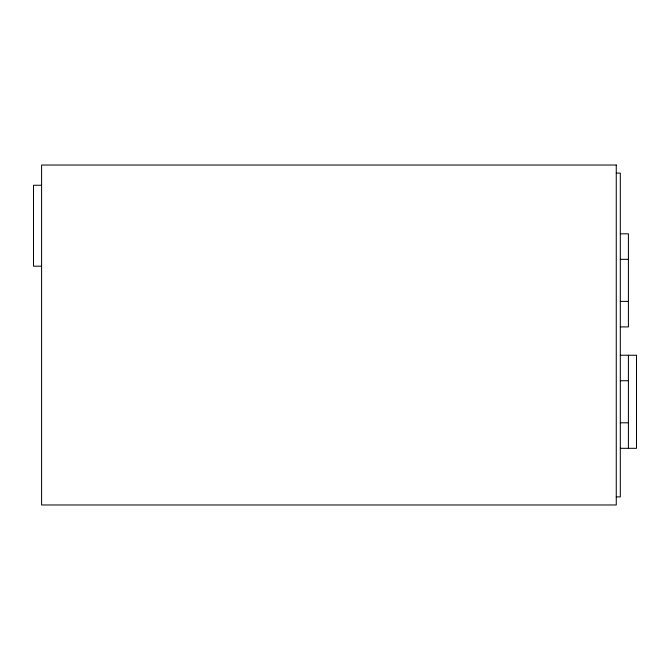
<?xml version="1.0" encoding="UTF-8"?>
<svg xmlns="http://www.w3.org/2000/svg" width="670" height="670" viewBox="0 0 670 670"><rect width="100%" height="100%" fill="white"/><g stroke="black" fill="none" stroke-linecap="round" stroke-linejoin="round"><path stroke-width="1" d="M616.266 173.12L620.311 173.12L620.311 496.88L616.266 496.88M41.59 185.263L33.5 185.263L33.5 266.199L41.59 266.199M620.311 233.822L628.41 233.822L628.41 326.91L620.311 326.91M620.311 259.34L628.41 259.34M620.311 301.391L628.41 301.391M620.311 355.234L636.5 355.234L636.5 448.314L620.311 448.314M620.311 380.744L628.41 380.744M620.311 422.803L628.41 422.803M628.41 355.234L628.41 448.314M616.266 165.029L41.59 165.029L41.59 504.971L616.266 504.971L616.266 165.029"/></g></svg>
